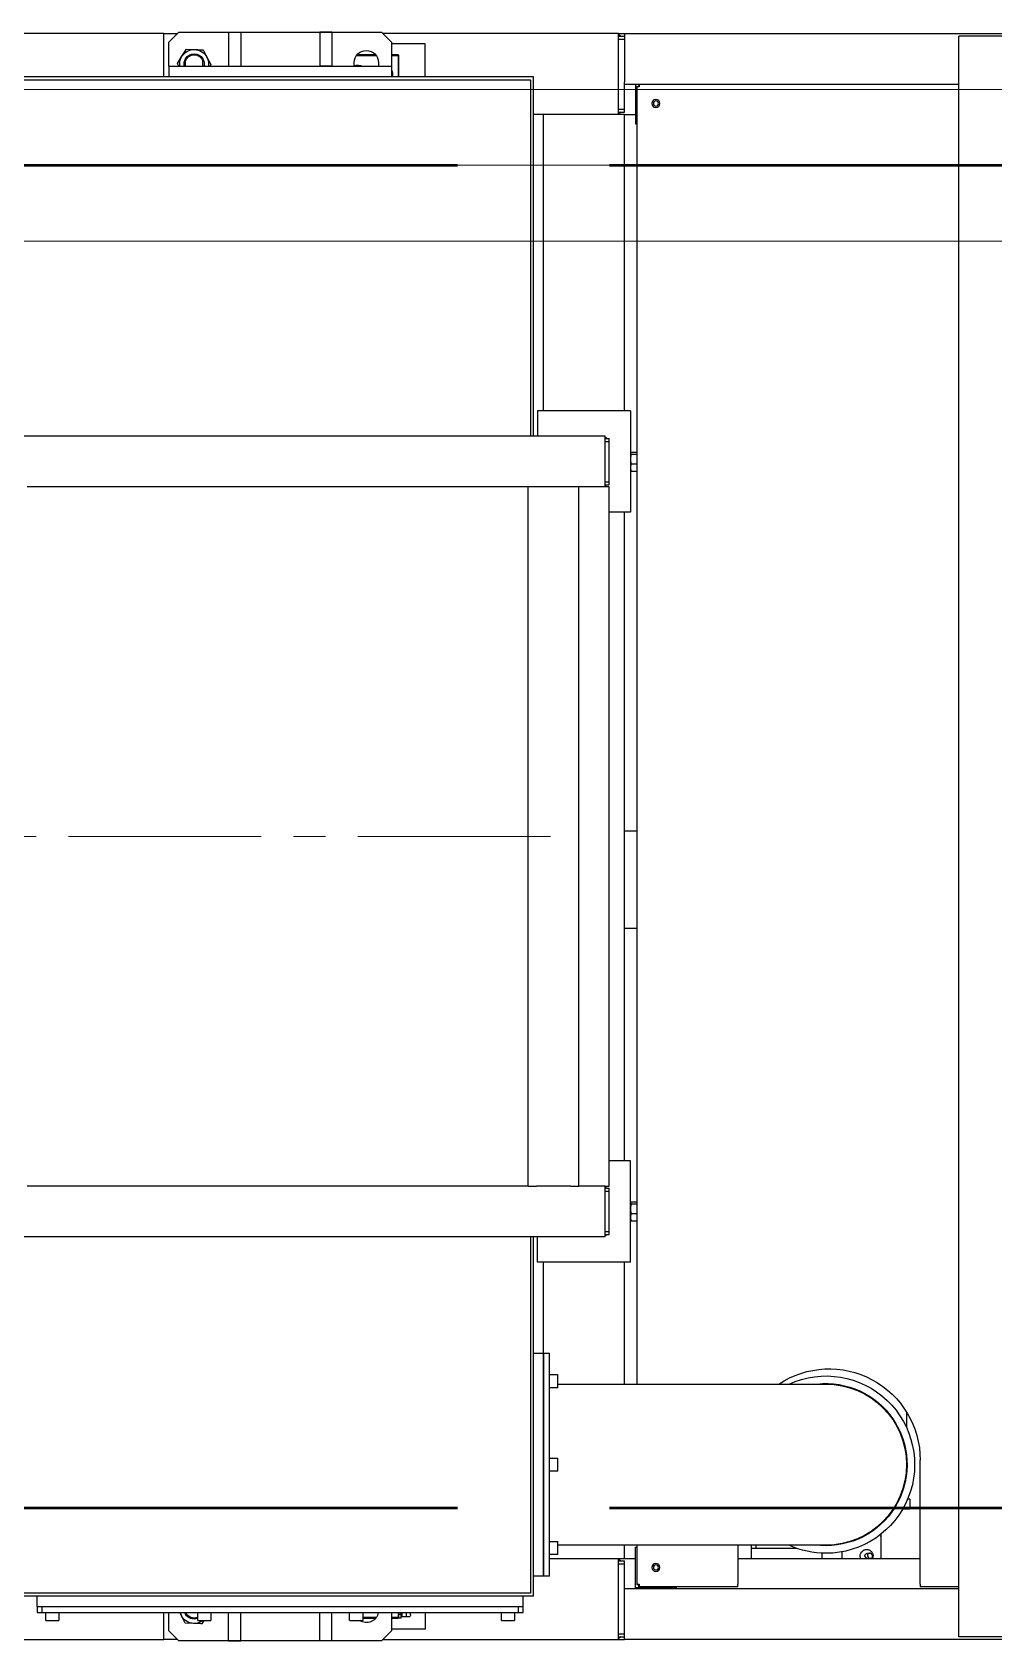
# Model space of a CAD drawing. Header units: millimetres. Extents: x 163705 to 1616509, y 81827 to 302547.
# Drawn here: x 896364 to 897314, y 145866 to 147454 of the extents above; entities that cross this region are included whole.
import ezdxf

# ---------------------------------------------------------------- set-up
doc = ezdxf.new("R2010")
doc.units = ezdxf.units.MM
doc.header["$LTSCALE"] = 10
doc.linetypes.add('ACAD_ISO02W100', pattern=[15, 12, -3])
doc.linetypes.add('CENTER2', pattern=[28.575, 19.05, -3.175, 3.175, -3.175])
for name, color, linetype, lineweight in [('1-中心线', 1, 'CENTER2', 0), ('1-设备轮廓', 2, 'Continuous', 18), ('1-钢构', 6, 'Continuous', 0)]:
    doc.layers.add(name, color=color, linetype=linetype, lineweight=lineweight)
doc.layers.add('1-隐线', color=8, linetype='Continuous')

# ---------------------------------------------------------------- blocks, each defined once
blk = doc.blocks.new('*U216')
for p, q in [((0, 0), (0, 5850)), ((150, 0), (150, 5850))]:
    blk.add_line(p, q)
at = {"layer": '1-中心线'}
blk.add_line((75, 0), (75, 5850), dxfattribs=at)
blk = doc.blocks.new('SW_CENTERMARKSYMBOL_0')
at = {"lineweight": 18}
for p, q in [((0, 5), (0, 774.5)), ((-5, 0), (-774.5, 0)), ((0, 0), (-2.5, 0)), ((0, 0), (0, 2.5)), ((0, 0), (0, -2.5)), ((0, 0), (2.5, 0)), ((5, 0), (774.5, 0)), ((0, -5), (0, -774.5))]:
    blk.add_line(p, q, dxfattribs=at)
blk = doc.blocks.new('G$C8841F3B5')
for p, q in [((359.9, 1596.5), (759.9, 1596.5)), ((1089.9, 1599), (379.9, 1599)), ((759.9, 16.5), (759.9, 1596.5)), ((1095.9, 1599), (1089.9, 1599)), ((1089.9, 1599), (1089.9, 1591)), ((1095.9, 1596.5), (1089.9, 1596.5)), ((1095.9, 1593.5), (1089.9, 1593.5)), ((1089.9, 1591), (1089.9, 1557)), ((1095.9, 1599), (1328.5, 1599)), ((1095.9, 1589), (1095.9, 1599)), ((1095.9, 1529), (1095.9, 1589)), ((1286.9, 1556.5), (1286.9, 1589)), ((1286.9, 1589), (1319.9, 1589)), ((1329.9, 1600.4), (1319.9, 1590.4)), ((1319.9, 1590.4), (1319.9, 1566.9)), ((1529.9, 1600.4), (1329.9, 1600.4)), ((1378.9, 1600.4), (1378.9, 1566.9)), ((1378.9, 1600.4), (1390.9, 1600.4)), ((1390.9, 1600.4), (1390.9, 1566.9)), ((1480.9, 1600.4), (1468.9, 1600.4)), ((1468.9, 1600.4), (1468.9, 1566.9)), ((1480.9, 1600.4), (1480.9, 1566.9)), ((1539.9, 1590.4), (1529.9, 1600.4)), ((1544.9, 1599), (1531.3, 1599)), ((1539.9, 1566.9), (1539.9, 1590.4)), ((1544.9, 1556.5), (1544.9, 1599)), ((1544.9, 1599), (2763.9, 1599)), ((1313.4, 1578), (1312.9, 1577.5)), ((1312.9, 1556.5), (1312.9, 1577.5)), ((1312.9, 1577.5), (1313.4, 1577.5)), ((1313.4, 1578), (1313.4, 1577.5)), ((1313.4, 1578), (1319.9, 1578)), ((1313.4, 1577.5), (1313.4, 1556.5)), ((1319.9, 1577.5), (1313.4, 1577.5)), ((1354.6, 1577.5), (1335.2, 1577.5)), ((1335.6, 1578), (1354.2, 1578)), ((1502.3, 1575.7), (1498.4, 1568.4)), ((1506.1, 1582.9), (1502.3, 1575.7)), ((1506.4, 1572), (1506.4, 1574.3)), ((1522.6, 1583.6), (1514.3, 1583.3)), ((1527, 1576.6), (1522.6, 1583.6)), ((1523.4, 1574.3), (1523.4, 1572)), ((1531.3, 1569.6), (1527, 1576.6)), ((1089.9, 1557), (1089.9, 1551.2)), ((1179.9, 1556.5), (2679.9, 1556.5)), ((1179.9, 1201.5), (1179.9, 1556.5)), ((1539.9, 1566.9), (1319.9, 1566.9)), ((1319.9, 1566.9), (1319.9, 1556.5)), ((1332.9, 1570.4), (1332.9, 1566.9)), ((1356.9, 1566.9), (1356.9, 1570.4)), ((1378.9, 1566.9), (1390.9, 1566.9)), ((1480.9, 1566.9), (1468.9, 1566.9)), ((1498.4, 1568.4), (1499.4, 1566.9)), ((1506.4, 1566.9), (1506.4, 1572)), ((1523.4, 1566.9), (1523.4, 1572)), ((1529.9, 1566.9), (1531.3, 1569.6)), ((1539.9, 1566.9), (1539.9, 1556.5)), ((1075.7, 1549), (759.9, 1549)), ((1075.7, 1549), (1075.7, 1547.5)), ((1089.9, 1549), (1075.7, 1549)), ((1077.9, 1546.8), (1076.4, 1546.8)), ((1077.9, 1546.8), (1077.9, 266)), ((1078.9, 1549), (1078.9, 1510)), ((1089.9, 1524.5), (1089.9, 1551.2)), ((1182.9, 1553.5), (1182.9, 1201.5)), ((2676.9, 1553.5), (1182.9, 1553.5)), ((1095.9, 1524.5), (1089.9, 1524.5)), ((1089.9, 1521.5), (1089.9, 1524.5)), ((1095.9, 1519), (1095.9, 1529)), ((1078.9, 1510), (1077.9, 1510)), ((1089.9, 1519), (1078.9, 1519)), ((1095.9, 1521.5), (1089.9, 1521.5)), ((1089.9, 1226.5), (1089.9, 1519)), ((1089.9, 1519), (1099.9, 1519)), ((1099.9, 1519), (1159.9, 1519)), ((1159.9, 1519), (1169.9, 1519)), ((1169.9, 1519), (1179.9, 1519)), ((1169.9, 1226.5), (1169.9, 1519)), ((1083.9, 1226.5), (1083.9, 1126.5)), ((1083.9, 1226.5), (1090.9, 1226.5)), ((1090.9, 1226.5), (1168.9, 1226.5)), ((1168.9, 1226.5), (1175.9, 1226.5)), ((1175.9, 1226.5), (1175.9, 1201.5)), ((1108.9, 1199.5), (1104.9, 1199.5)), ((1104.9, 1196.5), (1104.9, 1199.5)), ((1108.9, 1196.5), (1104.9, 1196.5)), ((1104.9, 1156.5), (1104.9, 1196.5)), ((1108.9, 1193.5), (1108.9, 1201.5)), ((1108.9, 1201.5), (1854.9, 1201.5)), ((1108.9, 1159.5), (1108.9, 1193.5)), ((1083.5, 1185.9), (1077.9, 1185.9)), ((1083.5, 1183.9), (1077.9, 1183.9)), ((1083.5, 1185.9), (1083.7, 1185.3)), ((1083.5, 1183.9), (1083.9, 1179.1)), ((1083.9, 1179.1), (1083.5, 1174.4)), ((1083.9, 1185.1), (1083.8, 1185.3)), ((1083.5, 1174.4), (1077.9, 1174.4)), ((1083.5, 1167.1), (1077.9, 1167.1)), ((1083.5, 1174.4), (1083.9, 1170.7)), ((1083.9, 1170.7), (1083.5, 1167.1)), ((1083.8, 1167.7), (1083.9, 1167.9)), ((1108.9, 1151.5), (1108.9, 1159.5)), ((1108.9, 1156.5), (1104.9, 1156.5)), ((1104.9, 1153.5), (1104.9, 1156.5)), ((1108.9, 1153.5), (1104.9, 1153.5)), ((1104.9, 461.5), (1104.9, 1151.5)), ((1104.9, 1151.5), (1108.9, 1151.5)), ((1108.9, 1151.5), (1134.9, 1151.5)), ((1134.9, 461.5), (1134.9, 1151.5)), ((1134.9, 1151.5), (1142.9, 1151.5)), ((1142.9, 1151.5), (1176.9, 1151.5)), ((1176.9, 1151.5), (1184.9, 1151.5)), ((1184.9, 461.5), (1184.9, 1151.5)), ((1184.9, 1151.5), (1679.9, 1151.5)), ((1083.9, 1126.5), (1090.9, 1126.5)), ((1089.9, 486.5), (1089.9, 1126.5)), ((1090.9, 1126.5), (1104.9, 1126.5)), ((1089.9, 812), (1077.9, 812)), ((1089.9, 716), (1077.9, 716)), ((1083.9, 386.5), (1083.9, 486.5)), ((1083.9, 486.5), (1090.9, 486.5)), ((1090.9, 486.5), (1104.9, 486.5)), ((1108.9, 461.5), (1104.9, 461.5)), ((1108.9, 453.5), (1108.9, 461.5)), ((1108.9, 461.5), (1134.9, 461.5)), ((1142.9, 461.5), (1134.9, 461.5)), ((1142.9, 461.5), (1176.9, 461.5)), ((1184.9, 461.5), (1176.9, 461.5)), ((1184.9, 461.5), (1679.9, 461.5)), ((1083.5, 445.9), (1077.9, 445.9)), ((1083.5, 445.9), (1083.7, 445.3)), ((1083.9, 445.1), (1083.8, 445.3)), ((1108.9, 459.5), (1104.9, 459.5)), ((1104.9, 456.5), (1104.9, 459.5)), ((1108.9, 456.5), (1104.9, 456.5)), ((1104.9, 416.5), (1104.9, 456.5)), ((1108.9, 419.5), (1108.9, 453.5)), ((1083.5, 443.9), (1077.9, 443.9)), ((1083.5, 434.4), (1077.9, 434.4)), ((1083.5, 443.9), (1083.9, 439.1)), ((1083.9, 439.1), (1083.5, 434.4)), ((1083.5, 434.4), (1083.9, 430.7)), ((1083.9, 430.7), (1083.5, 427.1)), ((1083.5, 427.1), (1077.9, 427.1)), ((1083.8, 427.7), (1083.9, 427.9)), ((1108.9, 416.5), (1104.9, 416.5)), ((1104.9, 413.5), (1104.9, 416.5)), ((1108.9, 413.5), (1104.9, 413.5)), ((1108.9, 411.5), (1108.9, 419.5)), ((1108.9, 411.5), (1854.9, 411.5)), ((1175.9, 386.5), (1175.9, 411.5)), ((1179.9, 56.5), (1179.9, 411.5)), ((1182.9, 411.5), (1182.9, 59.5)), ((1083.9, 386.5), (1090.9, 386.5)), ((1089.9, 266), (1089.9, 386.5)), ((1090.9, 386.5), (1168.9, 386.5)), ((1168.9, 386.5), (1175.9, 386.5)), ((1169.9, 296.5), (1169.9, 386.5)), ((1169.9, 296.5), (1163.9, 296.5)), ((1163.9, 76.5), (1163.9, 296.5)), ((1179.9, 296.5), (1169.9, 296.5)), ((1169.9, 76.5), (1169.9, 296.5)), ((1169.9, 296.5), (1169.9, 76.5)), ((1155.9, 262.4), (1155.9, 275.2)), ((1163.9, 275.3), (1156, 275.3)), ((1119.9, 266), (890.9, 266)), ((1155.9, 266), (1119.9, 266)), ((1156, 262.3), (1163.9, 262.3)), ((811.4, 238.4), (811.4, 223.1)), ((797.9, 68.5), (797.9, 191)), ((1155.9, 180.1), (1155.9, 192.9)), ((1163.9, 193), (1156, 193)), ((1156, 180), (1163.9, 180)), ((808, 152.5), (808, 142.5)), ((808, 152.5), (810.3, 152.5)), ((808, 142.5), (815.2, 142.5)), ((836.8, 117.7), (836.8, 94)), ((850.1, 99), (847.6, 99)), ((850.9, 102.7), (850.6, 102.7)), ((874.8, 94), (874.8, 100.5)), ((890.9, 107), (1119.9, 107)), ((894.9, 99.1), (894.9, 94)), ((959.9, 104), (920, 104)), ((959.9, 104), (959.9, 107)), ((964.9, 104), (959.9, 104)), ((964.9, 107), (964.9, 104)), ((964.9, 104), (964.9, 94)), ((977.9, 107), (977.9, 68.5)), ((1077.9, 107), (1077.9, 68.2)), ((1078.9, 105), (1077.9, 105)), ((1078.9, 65), (1078.9, 105)), ((1089.9, 94), (1089.9, 107)), ((1119.9, 107), (1155.9, 107)), ((1155.9, 97.8), (1155.9, 110.6)), ((1163.9, 110.7), (1156, 110.7)), ((1156, 97.7), (1163.9, 97.7)), ((977.9, 94), (797.9, 94)), ((1089.9, 94), (1078.9, 94)), ((1099.9, 94), (1089.9, 94)), ((1095.9, 91.5), (1089.9, 91.5)), ((1089.9, 88.5), (1089.9, 91.5)), ((1095.9, 88.5), (1089.9, 88.5)), ((1089.9, 61.8), (1089.9, 88.5)), ((1095.9, 84), (1095.9, 94)), ((1095.9, 24), (1095.9, 84)), ((1159.9, 94), (1099.9, 94)), ((1163.9, 94), (1159.9, 94)), ((759.9, 66), (797.9, 66)), ((759.9, 64), (1089.9, 64)), ((797.9, 68.5), (797.9, 66)), ((977.9, 66), (977.9, 68.5)), ((977.9, 66), (1075.7, 66)), ((1038.9, 66), (1038.9, 65)), ((1038.9, 65), (1078.9, 65)), ((1075.7, 66), (1075.7, 67.5)), ((1077.9, 68.2), (1076.4, 68.2)), ((1163.9, 76.5), (1169.9, 76.5)), ((1169.9, 76.5), (1179.9, 76.5)), ((1089.9, 56), (1089.9, 61.8)), ((1089.9, 22), (1089.9, 56)), ((1179.9, 56.5), (2679.9, 56.5)), ((1182.9, 59.5), (2676.9, 59.5)), ((1189.9, 46.5), (1189.9, 56.5)), ((1669.9, 46.5), (1669.9, 56.5)), ((1189.9, 40.5), (1189.9, 46.5)), ((1669.9, 46.5), (1189.9, 46.5)), ((1194.9, 40.5), (1189.9, 40.5)), ((1194.9, 46.5), (1194.9, 40.5)), ((1664.9, 46.5), (1194.9, 46.5)), ((1664.9, 40.5), (1194.9, 40.5)), ((1198.4, 40.5), (1198.4, 32.6)), ((1211.3, 32.5), (1198.5, 32.5)), ((1211.4, 32.6), (1211.4, 40.5)), ((1286.9, 40.5), (1286.9, 24)), ((1301.1, 38.2), (1301.1, 40.5)), ((1303.1, 36.2), (1305.1, 36.2)), ((1305.1, 36.1), (1305.1, 40.5)), ((1305.1, 36.1), (1309.6, 36.1)), ((1309.6, 36.1), (1309.6, 40.5)), ((1309.6, 36.2), (1310.4, 36.2)), ((1310.4, 38.5), (1310.4, 40.5)), ((1310.4, 38.5), (1312.9, 38.5)), ((1310.4, 35), (1310.4, 38.5)), ((1310.4, 35), (1313.4, 35)), ((1312.9, 35.5), (1312.9, 40.5)), ((1312.9, 35.5), (1313.4, 35)), ((1312.9, 35.5), (1313.4, 35.5)), ((1313.4, 40.5), (1313.4, 35.5)), ((1313.4, 35.5), (1313.4, 35)), ((1313.4, 35.5), (1319.9, 35.5)), ((1319.9, 35), (1313.4, 35)), ((1319.9, 40.5), (1319.9, 22.6)), ((1335.2, 35.5), (1348.4, 35.5)), ((1348.4, 35), (1335.6, 35)), ((1348.4, 40.5), (1348.4, 32.6)), ((1361.3, 32.5), (1348.5, 32.5)), ((1361.4, 32.6), (1361.4, 40.5)), ((1378.9, 12.6), (1378.9, 40.5)), ((1390.9, 12.6), (1390.9, 40.5)), ((1468.9, 12.6), (1468.9, 40.5)), ((1480.9, 12.6), (1480.9, 40.5)), ((1498.4, 40.5), (1498.4, 32.6)), ((1511.3, 32.5), (1498.5, 32.5)), ((1505.3, 32.5), (1507.2, 29.4)), ((1511.4, 32.6), (1511.4, 40.5)), ((1523.4, 40.5), (1523.4, 38.7)), ((1523.7, 30.1), (1527.5, 37.3)), ((1527.5, 37.3), (1529.2, 40.5)), ((1539.9, 22.6), (1539.9, 40.5)), ((1544.9, 14), (1544.9, 40.5)), ((1648.4, 40.5), (1648.4, 32.6)), ((1661.3, 32.5), (1648.5, 32.5)), ((1661.4, 32.6), (1661.4, 40.5)), ((1664.9, 40.5), (1664.9, 46.5)), ((1669.9, 40.5), (1664.9, 40.5)), ((1669.9, 46.5), (1669.9, 40.5)), ((359.9, 16.5), (759.9, 16.5)), ((1089.9, 14), (1089.9, 22)), ((1095.9, 19.5), (1089.9, 19.5)), ((1095.9, 16.5), (1089.9, 16.5)), ((1095.9, 14), (1095.9, 24)), ((1286.9, 24), (1319.9, 24)), ((1319.9, 22.6), (1329.9, 12.6)), ((1515.4, 29.7), (1523.7, 30.1)), ((1529.9, 12.6), (1539.9, 22.6)), ((379.9, 14), (1089.9, 14)), ((1095.9, 14), (1089.9, 14)), ((1328.5, 14), (1095.9, 14)), ((1329.9, 12.6), (1529.9, 12.6)), ((1378.9, 12.6), (1390.9, 12.6)), ((1480.9, 12.6), (1468.9, 12.6)), ((1531.3, 14), (1544.9, 14)), ((2763.9, 14), (1544.9, 14))]:
    blk.add_line(p, q)
at = {"flags": 128}
for points in [[(1095.9, 1598.2), (1094.3, 1597.3), (1093.3, 1596.5)], [(1093.3, 1521.5), (1094.3, 1520.7), (1095.9, 1519.8)], [(1108.9, 1200.4), (1108.4, 1200.2), (1107.6, 1199.5)], [(1107.6, 1153.5), (1108.4, 1152.8), (1108.9, 1152.6)], [(1108.9, 460.4), (1108.4, 460.2), (1107.6, 459.5)], [(1107.6, 413.5), (1108.4, 412.8), (1108.9, 412.6)], [(890.9, 106.5), (896.2, 106.7), (899.9, 107)], [(1095.9, 93.2), (1094.3, 92.3), (1093.3, 91.5)], [(1524.2, 40.5), (1524, 40), (1523.4, 38.7)], [(1528.7, 40.5), (1528.3, 39), (1527.5, 37.3)], [(1093.3, 16.5), (1094.3, 15.7), (1095.9, 14.8)]]:
    blk.add_lwpolyline(points, dxfattribs=at)
for centre, radius in [((1058.9, 1530), 4), ((1058.9, 1530), 2.5), ((1058.9, 85), 4), ((1058.9, 85), 2.5)]:
    blk.add_circle(centre, radius)
for centre, radius, start, end in [((1344.9, 1570.4), 12, 0, 180), ((1514.9, 1569), 14.3, 152.1631, 188.6351), ((1514.9, 1569), 14.3, 92.1631, 152.1631), ((1514.9, 1569), 10, 148.2117, 192.3696), ((1514.9, 1569), 10, 31.7883, 148.2117), ((1514.9, 1569), 9, 19.1881, 160.8119), ((1514.9, 1569), 14.3, 32.1631, 92.1631), ((1514.9, 1569), 10, 347.6304, 31.7883), ((1514.9, 1569), 14.3, 351.3649, 32.1631), ((1327.9, 1559), 9, 152.734, 196.1276), ((1352.9, 1559), 9, 63.6122, 119.1801), ((887.9, 191), 90, 56.4427, 180), ((890.9, 186.5), 87.5, 65.3087, 270), ((1156, 275.2), 0.1, 90, 180), ((890.9, 186.5), 80, 83.5908, 270), ((890.9, 186.5), 79.5, 90, 180), ((1156, 262.4), 0.1, 180, 270), ((1156, 192.9), 0.1, 90, 180), ((890.9, 186.5), 79.5, 180, 270), ((1156, 180.1), 0.1, 180, 270), ((850.1, 96.5), 2.46, 359.0242, 88.9898), ((850.1, 96.5), 2.46, 271.0102, 0.9758), ((890.9, 186.5), 87.5, 270, 294.6913), ((1156, 110.6), 0.1, 90, 180), ((1156, 97.8), 0.1, 180, 270), ((1198.5, 32.6), 0.1, 180, 270), ((1211.3, 32.6), 0.1, 270, 0), ((1303.1, 38.2), 2, 180, 270), ((1344.9, 42.6), 12, 189.9694, 302.8822), ((1348.5, 32.6), 0.1, 180, 270), ((1361.3, 32.6), 0.1, 270, 0), ((1498.5, 32.6), 0.1, 180, 270), ((1514.9, 44), 14.3, 233.7082, 272.1631), ((1511.3, 32.6), 0.1, 270, 0), ((1514.9, 44), 9, 247.1146, 337.1146), ((1514.9, 44), 10, 249.5127, 328.2117), ((1514.9, 44), 14.3, 272.1631, 332.1631), ((1648.5, 32.6), 0.1, 180, 270), ((1661.3, 32.6), 0.1, 270, 0)]:
    blk.add_arc(centre, radius, start, end)
for points, knots in [([(1514.3, 1583.3), (1512.2, 1583.2), (1509.5, 1583.1), (1506.7, 1583), (1506.1, 1582.9)], [0, 0, 0, 0, 0.774963, 1, 1, 1, 1]), ([(1083.9, 1184.9), (1083.8, 1184.6), (1083.8, 1184.3), (1083.6, 1183.9), (1083.5, 1183.9)], [0, 0, 0, 0, 0.776967, 1, 1, 1, 1]), ([(1083.5, 1167.1), (1083.6, 1167.1), (1083.7, 1167.4), (1083.8, 1167.6), (1083.8, 1167.7)], [0, 0, 0, 0, 0.351615, 1, 1, 1, 1]), ([(1083.9, 444.9), (1083.8, 444.6), (1083.8, 444.3), (1083.6, 443.9), (1083.5, 443.9)], [0, 0, 0, 0, 0.776967, 1, 1, 1, 1]), ([(1083.5, 427.1), (1083.6, 427.1), (1083.7, 427.4), (1083.8, 427.6), (1083.8, 427.7)], [0, 0, 0, 0, 0.351615, 1, 1, 1, 1]), ([(836.5, 117.5), (836.5, 117.6), (836.5, 117.8), (836.6, 118), (836.6, 118.1)], [0, 0, 0, 0, 0.644146, 1, 1, 1, 1]), ([(836.8, 115.6), (836.8, 115.6), (836.7, 115.7), (836.6, 116.1), (836.6, 116.6), (836.6, 117.1), (836.5, 117.4), (836.5, 117.5)], [0, 0, 0, 0, 0.037113, 0.357304, 0.677307, 0.839506, 1, 1, 1, 1]), ([(850.6, 102.7), (850.3, 102.7), (849.6, 102.7), (848.4, 102.3), (847.1, 101.7), (846.1, 100.8), (845.3, 99.6), (844.7, 98.3), (844.5, 97.3), (844.5, 96.6), (844.5, 96.5)], [0, 0, 0, 0, 0.099061, 0.241568, 0.383989, 0.526548, 0.669427, 0.812728, 0.956468, 1, 1, 1, 1]), ([(844.5, 96.5), (844.5, 96.2), (844.6, 95.4), (844.8, 94.6), (845, 94.1), (845.1, 94)], [0, 0, 0, 0, 0.340099, 0.886478, 1, 1, 1, 1]), ([(845, 96.5), (845.1, 96.8), (845.2, 97.2), (845.6, 97.8), (845.9, 98.2), (846.2, 98.5), (846.4, 98.7), (846.7, 98.8), (847.1, 99), (847.6, 99), (848.1, 99), (848.6, 98.8), (849, 98.6), (849.5, 98.2), (849.8, 97.8), (850, 97.2), (849.9, 96.8), (849.9, 96.5)], [0, 0, 0, 0, 0.124751, 0.187894, 0.249598, 0.312209, 0.334371, 0.374802, 0.443669, 0.499768, 0.555924, 0.624872, 0.666262, 0.749989, 0.811949, 0.875055, 1, 1, 1, 1]), ([(849.9, 96.5), (849.9, 96.5), (849.9, 96.5), (849.9, 96.5), (849.9, 96.5), (849.8, 96.2), (849.6, 95.8), (849.3, 95.3), (849, 94.9), (848.6, 94.5), (848.2, 94.2), (847.7, 94), (847.1, 94), (846.8, 94), (846.6, 94.1), (846.5, 94.1), (846.4, 94.1), (846, 94.2), (845.6, 94.5), (845.2, 94.9), (845, 95.3), (845, 95.7), (845, 96.1), (845, 96.3), (845, 96.5)], [0, 0, 0, 0, 0.000121, 0.001193, 0.004277, 0.01612, 0.124813, 0.19312, 0.249645, 0.305191, 0.374274, 0.436746, 0.499081, 0.561398, 0.561867, 0.566033, 0.57802, 0.62401, 0.693364, 0.74889, 0.805592, 0.874275, 0.917971, 1, 1, 1, 1]), ([(857.2, 96.5), (857.2, 96.9), (857.1, 97.7), (856.6, 99.3), (855.4, 101), (853.6, 102.2), (852.1, 102.7), (851.3, 102.8), (850.9, 102.7), (850.9, 102.7)], [0, 0, 0, 0, 0.11921, 0.251113, 0.500022, 0.749257, 0.88033, 0.999335, 1, 1, 1, 1]), ([(856.6, 94), (856.7, 94.3), (857.1, 95.1), (857.2, 96), (857.2, 96.5)], [0, 0, 0, 0, 0.407383, 1, 1, 1, 1]), ([(1507.2, 29.4), (1507.8, 29.5), (1510.5, 29.6), (1513.3, 29.7), (1515.4, 29.7)], [0, 0, 0, 0, 0.225037, 1, 1, 1, 1])]:
    blk.add_open_spline(points, degree=3, knots=knots)
for points in [[(1075.7, 1549), (1075.6, 1549), (1075.6, 1548.9), (1075.5, 1548.3), (1075.5, 1547.5), (1075.4, 1546.8), (1075.4, 1546.5)], [(1075.7, 1547.5), (1075.6, 1547.5), (1075.6, 1547.5), (1075.5, 1547.2), (1075.5, 1546.9), (1075.4, 1546.6), (1075.4, 1546.5)], [(1075.4, 1546.5), (1075.7, 1546.5), (1076.4, 1546.6), (1077.2, 1546.6), (1077.8, 1546.7), (1077.8, 1546.8), (1077.9, 1546.8)], [(1075.4, 1546.5), (1075.5, 1546.5), (1075.8, 1546.6), (1076.1, 1546.6), (1076.3, 1546.7), (1076.4, 1546.8), (1076.4, 1546.8)], [(1075.4, 68.5), (1075.4, 68.2), (1075.5, 67.5), (1075.5, 66.7), (1075.6, 66.1), (1075.6, 66), (1075.7, 66)], [(1075.4, 68.5), (1075.4, 68.4), (1075.5, 68.1), (1075.5, 67.8), (1075.6, 67.5), (1075.6, 67.5), (1075.7, 67.5)], [(1077.9, 68.2), (1077.8, 68.2), (1077.8, 68.3), (1077.2, 68.4), (1076.4, 68.4), (1075.7, 68.5), (1075.4, 68.5)], [(1076.4, 68.2), (1076.4, 68.2), (1076.3, 68.3), (1076.1, 68.4), (1075.8, 68.4), (1075.5, 68.5), (1075.4, 68.5)]]:
    blk.add_open_spline(points, degree=3)
at = {"layer": '1-中心线', "lineweight": 0}
blk.add_blockref('SW_CENTERMARKSYMBOL_0', (1929.9, 806.5), dxfattribs=at)

msp = doc.modelspace()

# ---------------------------------------------------------------- linework, layer by layer
at = {"layer": '1-设备轮廓', "color": 5, "linetype": 'ACAD_ISO02W100', "lineweight": 50, "ltscale": 5}
for points in [[(878184.06, 147322.132), (918109.06, 147322.132)], [(878184.06, 145997.132), (918109.06, 145997.132)]]:
    msp.add_lwpolyline(points, dxfattribs=at)

# ---------------------------------------------------------------- block references
at = {"layer": '1-钢构', "rotation": 270}
msp.add_blockref('*U216', (894184.06, 147397.132), dxfattribs=at)
at = {"layer": '1-隐线', "xscale": -1}
msp.add_blockref('G$C8841F3B5', (898038.94, 145853.132), dxfattribs=at)

doc.saveas('drawing.dxf')
